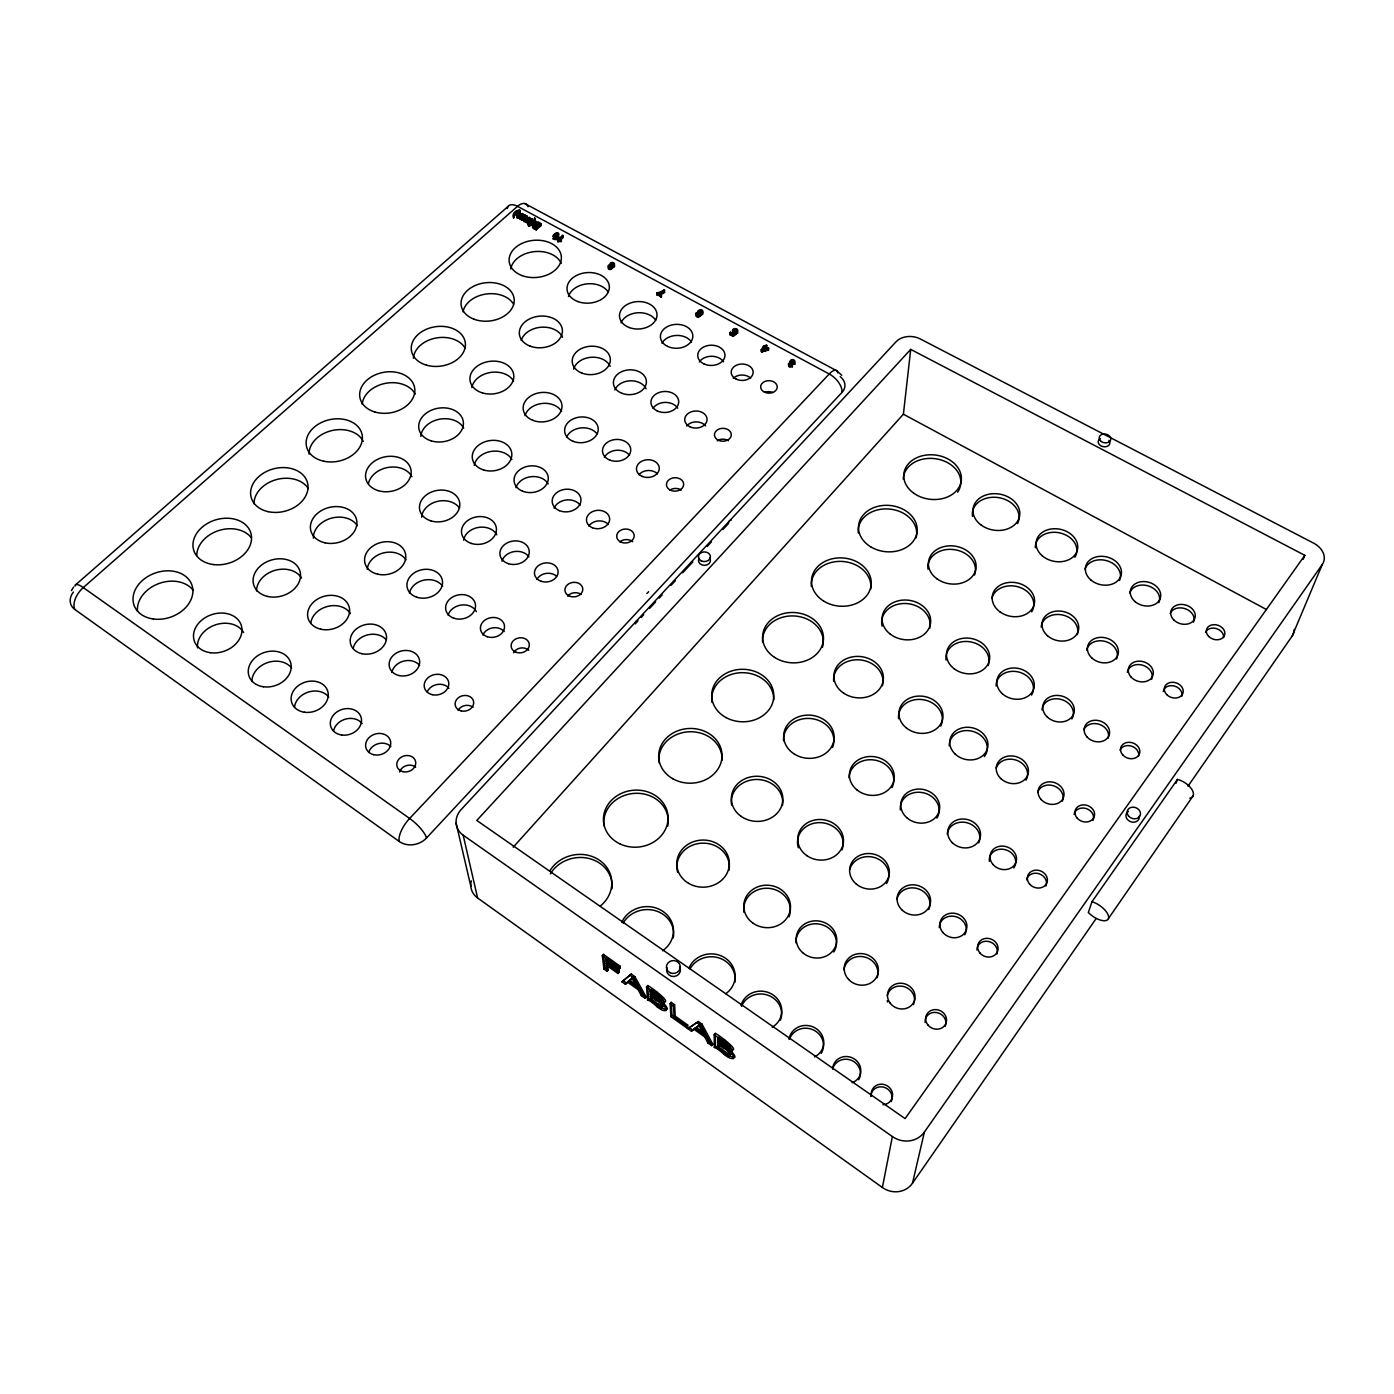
<?xml version="1.0" encoding="UTF-8"?>
<svg xmlns="http://www.w3.org/2000/svg" width="1394" height="1394" viewBox="0 0 1394 1394"><rect width="100%" height="100%" fill="white"/><g stroke="black" fill="none" stroke-linecap="round" stroke-linejoin="round"><path stroke-width="1.5" d="M729.864 334.63L730.439 332.208L733.052 333.619L733.122 336.39L729.864 334.63L730.439 332.208M733.122 336.39L736.224 334.264L735.544 331.911A1.812 1.342 -0.1 0 1 733.261 330.657A1.812 1.342 -0.1 0 1 735.405 329.298A1.812 1.342 -0.1 0 1 736.729 331.127M736.224 334.264L736.485 331.058L737.374 333.323L736.485 332.922M764.853 346.113L766.822 345.381L765.672 346.548L768.547 348.099L768.512 349.964L761.838 352.037L761.211 349.824L763.964 345.625L764.818 347.977L763.964 345.625M761.838 352.037L761.211 349.824M762.936 351.166L765.132 347.106L767.205 348.221L767.17 350.086L762.936 351.166L765.132 347.106M761.176 351.689L764.278 348.517L763.424 346.182M764.278 348.517L764.33 346.653M768.512 349.964L765.637 348.413L766.003 344.945M766.822 345.381L765.637 348.413M767.972 350.504L768.547 348.099M792.21 364.514L792.367 366.761L792.28 362.667L791.6 365.001M794.005 362.144L794.841 364.357L793.935 363.991C796.88 358.938 788.202 359.809 792.228 362.649M513.184 847.221L903.399 414.21L910.718 349.389L1304.819 555.335L1303.216 559.308M526.967 220.269L529.72 217.569L524.806 219.398M527.176 222.169L529.929 219.468L529.72 217.569M520.084 216.558L522.837 213.857L517.923 215.687M520.311 218.44L523.064 215.756L522.837 213.857M1096.154 918.541L912.495 1183.21A22.095 20.823 37.6 0 1 882.385 1187.496L892.369 1136.546L463.191 835.198A20.893 18.105 -15 0 1 461.153 809.566L896.081 341.757A17.582 12.947 4.7 0 1 920.319 338.969L1313.514 543.085A19.864 14.776 17.5 0 1 1322.279 564.465L1292.221 635.978L1187.984 786.199M912.495 1183.21L924.396 1132.033L1322.279 564.465M533.432 224.87L536.307 222.587L539.565 223.72L539.774 225.601L535.993 228.965L534.738 228.302A3.293 2.3 -5 0 1 533.292 226.821M533.641 226.752L536.498 224.469L539.774 225.601M513.515 216L513.741 217.882L513.741 215.164A8.782 6.116 -5.3 0 1 514.473 213.683A8.678 6.046 -5.3 0 1 515.571 212.48M513.741 217.882L513.968 217.063A8.765 6.116 -5.3 0 1 514.7 215.582A8.66 6.046 -5.3 0 1 515.797 214.38A9.723 6.796 -5.3 0 1 520.258 212.202M1091.99 901.709L1088.331 912.53A14.445 6.378 35.1 0 0 1104.257 920.737A14.445 6.378 35.1 0 0 1106.975 912.687A14.445 6.378 35.1 0 0 1091.99 901.709L1177.46 779.42A13.888 7.005 33.7 0 1 1191.696 789.196A13.888 7.005 33.7 0 1 1189.814 798.204M1176.013 783.271L1177.46 779.42M793.97 363.921L793.256 362.179L791.548 363.067M71.425 590.568L73.603 587.031M1108.457 918.541L1193.194 795.713M696.878 315.846A1.952 1.429 -1.1 0 1 697.139 315.149L697.07 313.267L695.989 313.336A2.039 1.499 -1.2 0 0 696.251 314.608L697.645 315.358A2.352 1.708 -1.2 0 0 698.481 315.445L702.907 312.117A2.474 1.812 -1.1 0 0 702.489 310.705M696.251 312.883L695.972 315.358A2.039 1.499 -1.2 0 0 696.286 316.473L697.68 317.222A2.335 1.708 -1.2 0 0 698.499 317.327L702.924 313.981A2.474 1.812 -1.1 0 0 702.524 312.587L702.349 312.413A3.032 2.213 -1.1 0 0 701.914 312.117A2.666 1.952 -1.1 0 0 698.272 312.674L697.749 313.336A2.405 1.76 -1.1 0 0 697.662 313.877A2.387 1.742 -1.1 0 0 697.732 314.347M1304.819 555.335L905.107 1118.598L476.783 820.439L910.718 349.389M724.741 1046.999L718.746 1042.747L717.683 1044.123L723.678 1048.358C729.55 1045.605 735.178 1060.555 725.42 1051.773M717.683 1044.123L717.718 1048.427L724.148 1052.993L725.211 1051.634L718.781 1047.068L718.746 1042.747M724.148 1054.456C726.988 1053.184 741.852 1063.988 731.136 1050.849C725.699 1049.943 735.718 1055.537 733.471 1058.621C726.518 1059.231 720.419 1049.107 714.338 1047.486L714.181 1034.836L715.244 1033.459C713.711 1031.421 743.647 1052.522 730.038 1049.856M717.718 1048.427L718.781 1047.068M723.922 1041.091L718.712 1037.415L717.631 1038.791L722.841 1042.468L723.922 1041.091A24.639 7.475 39.8 0 1 727.581 1043.81A4.827 1.481 39.7 0 1 730.351 1047.556A4.827 1.481 39.7 0 1 727.494 1047.312M714.181 1034.836L723.956 1041.754L725.037 1040.394M717.631 1038.791L717.666 1042.625L723.277 1046.598L724.357 1045.239A19.673 6.064 39.8 0 0 727.511 1047.364M694.125 1029.382L704.824 1036.979L707.891 1042.921L711.759 1045.657L712.822 1044.298L702.036 1024.12L698.342 1021.506L687.887 1028.702L691.459 1031.229L695.188 1028.04L705.904 1035.62L708.954 1041.562L712.822 1044.298M717.666 1042.625L718.712 1037.415M714.338 1047.486L715.401 1046.127L715.244 1033.459M707.891 1042.921L708.954 1041.562M703.743 1034.871L704.806 1033.512L700.502 1024.921A49.592 15.317 39.6 0 1 700.136 1024.12A41.384 12.703 40.4 0 1 698.83 1025.583L695.048 1028.702L703.743 1034.871L699.318 1026.054A49.609 15.282 39.6 0 1 699.074 1025.479M704.824 1036.979L705.904 1035.62M695.048 1028.702L700.136 1024.12M711.759 1045.657L700.955 1025.479L702.036 1024.12M700.973 1029.434L702.036 1028.075M686.684 1027.831L687.678 1024.991L675.219 1016.156L674.609 1004.726L671.246 1002.338L670.148 1003.68L670.897 1016.627L686.684 1027.831L687.678 1024.991M687.887 1028.702L698.342 1021.506M691.459 1031.229L695.188 1028.04M524.562 218.579L527.176 216.209L524.005 217.987L524.214 219.886L526.671 217.708L526.462 215.809M524.771 220.461L527.402 218.091L527.176 216.209M670.897 1016.627L671.96 1015.302L671.246 1002.338M686.615 1026.332L674.156 1017.481L675.219 1016.156M517.906 216.767L520.537 214.397L520.311 212.498L517.122 214.275A1.969 1.377 -5.4 0 0 517.087 216.175M674.156 1017.481L673.529 1006.085L674.609 1004.726M517.679 214.868L520.311 212.498M657.306 999.202L651.503 995.089L650.423 996.414L656.226 1000.526C662.011 997.877 667.552 1012.445 658.247 1004.116M650.423 996.414L650.754 1000.875L656.992 1005.301L658.055 1003.976L651.834 999.55L651.503 995.089M657.097 1006.816C660.198 1005.823 673.703 1015.546 663.701 1003.122C658.003 1001.484 667.482 1007.409 666.053 1010.563C659.536 1011.939 653.281 1001.084 647.583 1000.056L646.537 986.969L647.618 985.645C646.363 983.816 675.149 1004.168 662.359 1001.92M647.583 1000.056L648.663 998.749L647.618 985.645M656.121 993.138L651.085 989.566L649.987 990.89L655.041 994.462L656.121 993.138A24.116 7.284 40.5 0 1 659.676 995.752A4.722 1.446 40.5 0 1 662.481 999.515A4.722 1.446 40.5 0 1 659.85 999.393M646.537 986.969L656.016 993.678L657.097 992.354M650.754 1000.875L651.834 999.55M649.987 990.89L650.301 994.863L655.738 998.714L656.818 997.39A19.237 5.907 40.5 0 0 659.867 999.446M627.736 982.265L638.103 989.618L641.345 995.63L645.091 998.278L646.154 996.971L634.81 976.584L631.255 974.075L621.951 981.846L625.418 984.303L628.816 980.958L639.184 988.311L642.425 994.305L646.154 996.971M650.301 994.863L651.381 993.539L651.085 989.566M638.103 989.618L639.184 988.311M641.345 995.63L642.425 994.305M636.953 987.492L638.034 986.185L633.364 977.264A48.511 14.916 40.4 0 1 633.085 976.671L632.005 977.996A40.583 12.319 41.1 0 1 630.89 979.581L628.537 981.515L636.953 987.492L632.284 978.588A48.529 14.881 40.4 0 1 632.005 977.996M625.418 984.303L628.816 980.958M628.537 981.515L631.97 978.257A40.565 12.354 41.1 0 0 633.085 976.671M630.89 979.581L631.97 978.257M645.091 998.278L633.73 977.908L634.81 976.584M634.026 982.003L635.106 980.679M621.951 981.846L631.255 974.075M620.295 967.784L606.86 958.288L605.763 959.577L619.197 969.091L620.295 967.784L620.121 966.199L603.41 954.385L602.313 955.674L603.933 969.039L607.157 971.322L608.237 970.032L607.523 964.021L619.075 972.21L617.995 973.5L606.442 965.31L607.523 964.021M617.995 973.5L618.919 970.642L607.348 962.435L606.86 958.288M619.197 969.091L620.121 966.199M617.821 971.932L606.251 963.742L607.348 962.435M603.933 969.039L605.013 967.75L603.41 954.385M637.633 621.271L635.228 623.867A12.581 5.384 42.7 0 1 637.79 620.626M641.24 617.385L643.645 614.806M649.639 608.359L655.598 601.947M659.17 598.113L662.115 594.924M670.967 585.393L675.376 580.671M682.677 572.812L692.818 561.887M707.194 546.431L711.463 541.813M722.806 529.615L728.435 523.552A12.145 5.959 42.7 0 1 731.31 519.997M73.359 592.084A18.331 13.748 -20.7 0 0 74.823 609.457L399.276 841.488A19.481 16.711 -18.3 0 0 426.529 837.968L842.063 392.306A16.449 12.337 2.7 0 0 840.129 376.554M764.818 347.977L765.951 346.81M661.47 296.765L658.386 295.092L658.299 293.21L661.401 294.901L661.47 296.765L657.271 294.657A12.25 8.852 -2.3 0 0 662.342 292.879A10.716 7.737 -2.3 0 0 664.014 291.799L663.945 289.935L664.816 292.235A11.187 8.085 -2.3 0 1 658.369 295.023M660.895 297.323L661.401 294.901M656.818 295.11L657.201 292.792A12.267 8.852 -2.3 0 0 662.272 291.015A10.716 7.737 -2.3 0 0 663.945 289.935M697.105 313.284A1.969 1.429 -1.1 0 0 696.843 313.981L698.516 314.783L700.746 313.563L699.84 316.194L696.93 315.898M561.416 239.176L561.015 241.58A4.827 3.415 -4.6 0 0 558.018 241.737L557.373 239.629L563.071 235.551L563.246 237.433L559.395 240.918L559.203 239.036L563.071 235.551M557.565 241.51L562.496 237.032L562.322 235.15M532.525 225.48A4.147 2.91 -5 0 1 534.372 222.448A4.147 2.91 -5 0 1 538.938 222.308L540.942 223.615L541.133 225.514L536.202 229.923L535.784 227.083L539.565 223.72M540.942 223.615L535.993 228.024L533.937 226.926L534.146 228.808L536.202 229.923M528.901 224.016L528.03 221.768L528.901 224.016L532.473 220.844L532.281 218.945L526.984 220.444M525.015 221.28L529.215 219.067L528.988 217.185M532.281 218.945L528.03 221.768M527.211 222.326L529.842 222.151L531.759 220.444L531.55 218.562M518.15 217.569L522.332 215.373L522.123 213.474M524.667 214.85L524.876 216.732C522.28 221.263 521.757 214.99 524.667 214.85L525.608 217.133L522.018 220.304L521.652 217.603A1.847 1.289 -5.3 0 1 519.091 216.209M525.381 215.234L521.147 218.056M517.017 210.773A9.741 6.796 -5.3 0 1 519.492 209.989L519.805 214.014L517.348 216.175A1.969 1.377 -5.4 0 0 517.313 218.074M508.357 206.19L75.311 585.097M529.633 220.252L529.894 222.099M526.845 219.085L527.124 220.914M522.68 216.593L520.119 216.75M522.889 218.475L520.38 218.701M791.67 366.186L789.091 365.35L792.541 364.845M733.052 333.619L734.69 332.521L734.69 334.368L733.035 335.484L730.439 334.072M792.367 366.761C786.564 368.608 788.655 363.921 790.293 362.161A2.474 1.847 1.5 0 1 792.35 359.6A2.474 1.847 1.5 0 1 794.528 362.353M535.592 220.287A8.521 5.959 -5.2 0 1 528.866 226.159L528.082 223.876L529.197 223.528A8.643 6.029 -5.2 0 0 532.543 221.646A9.741 6.796 -5.3 0 0 534.529 218.109L535.296 220.287L534.564 218.109M528.291 225.758L529.406 225.41A8.625 6.029 -5.2 0 0 532.752 223.545A9.741 6.796 -5.3 0 0 534.721 220.008M762.971 349.302L767.205 348.221M761.891 350.19L768.007 348.657M610.171 267.178C606.965 270.541 613.883 269.373 609.405 265.4C615.904 263.78 613.203 268.345 609.962 267.125M790.154 362.161L788.307 364.095L791.356 364.566L790.938 362.841L789.161 363.886L791.478 364.914M661.279 1003.244C669.416 1005.562 658.892 994.41 656.016 993.678M728.957 1051.233C737.565 1054.073 727.041 1042.468 723.956 1041.754M524.858 203.541L836.958 370.909L841.732 375.282M903.399 414.21L1266.536 609.579M519.492 210.006L519.718 211.888A9.723 6.796 -5.3 0 0 517.226 212.655M541.133 225.514L538.99 224.347L538.798 222.465M533.083 224.922A3.293 2.3 -5 0 0 534.547 226.403L535.784 227.083M656.731 293.228L660.826 295.441M729.881 332.783L733.122 334.543L735.544 331.911M528.082 223.876L528.814 226.037M557.373 239.629L557.844 239.873A4.827 3.415 -4.6 0 1 560.806 239.768M659.24 1006.834C666.349 1011.016 659.554 1001.014 656.226 1000.526M602.313 955.674L619.023 967.506M630.158 975.382L633.73 977.908M670.148 1003.68L673.529 1006.085M697.261 1022.865L700.955 1025.479M651.381 993.539L656.818 997.39M718.746 1041.266L724.357 1045.239M629.618 980.209L638.034 986.185M696.129 1027.343L704.806 1033.512M656.992 1005.301L657.724 1005.823A15.212 4.618 40.5 0 0 659.24 1006.851M724.148 1052.993L724.915 1053.533A15.543 4.74 39.8 0 0 726.483 1054.596C733.836 1059.022 727.285 1048.863 723.678 1048.358M605.013 967.75L608.237 970.032M623.031 980.54L626.498 982.997M648.663 998.749L658.16 1005.492M671.96 1015.302L687.747 1026.489M688.95 1027.361L692.522 1029.887M715.401 1046.127L725.211 1053.097M471.311 880.869A19.76 17.477 -16.5 0 0 477.584 897.963L882.385 1187.496M658.229 996.832L658.595 997.111A4.722 1.429 40.5 0 1 661.401 1000.805A4.722 1.429 40.5 0 1 658.892 1000.787A18.296 5.593 40.5 0 1 655.738 998.696M726.501 1045.204L726.135 1044.908A27.462 8.294 39.8 0 0 722.841 1042.485M702.489 310.705L702.315 310.531A3.032 2.213 -1.1 0 0 701.879 310.252M456.099 823.105L470.823 886.288M463.191 835.198L477.584 897.963M518.045 214.484L518.272 216.384M605.763 959.577L606.251 963.742M606.442 965.31L607.157 971.322M517.122 214.275L517.348 216.175A2.126 1.481 -5.4 0 0 519.195 216.209L519.404 218.109A2.126 1.481 -5.4 0 1 517.435 217.987M521.652 217.603L522.018 220.304M520.52 215.913L520.729 217.812M520.032 215.303L520.258 217.203M524.928 218.196L525.137 220.095M527.402 219.642L527.612 221.524M524.092 219.799A2.126 1.481 -5.3 0 0 526.061 219.921L526.287 221.82A1.847 1.289 -5.2 0 0 528.692 223.11M534.547 226.403L534.738 228.302M618.919 970.642L619.075 972.21M538.293 223.023L538.502 224.922M557.844 239.873L558.036 241.772M560.841 239.698L561.015 241.58M611.844 265.731L611.966 267.613A2.004 1.429 -3.4 0 1 610.502 269.443A2.004 1.429 -3.4 0 1 608.167 268.206A2.004 1.429 -3.4 0 1 610.241 266.62L610.102 264.808A2.335 1.673 -3.3 0 1 611.722 262.542A2.335 1.673 -3.3 0 1 614.51 264.076A2.335 1.673 -3.3 0 1 611.809 265.836M657.201 292.792L657.271 294.657M790.084 364.148A2.474 1.847 1.6 0 1 792.28 361.464A2.474 1.847 1.6 0 1 794.458 364.2M559.203 239.036A5.959 4.217 -4.6 0 1 561.416 239.193M559.395 240.918A5.942 4.217 -4.6 0 1 561.59 241.075M611.949 265.714A2.004 1.429 -3.4 0 1 610.363 267.561A2.004 1.429 -3.4 0 1 608.028 266.324A2.004 1.429 -3.4 0 1 610.102 264.738M610.119 266.724A2.335 1.673 -3.3 0 1 611.844 264.424A2.335 1.673 -3.3 0 1 614.632 265.958A2.335 1.673 -3.3 0 1 611.931 267.718M664.711 290.335A11.204 8.085 -2.3 0 1 658.282 293.141M700.746 313.563A2.318 1.69 -1.1 0 1 699.561 313.667A2.387 1.742 -1.1 0 1 698.202 313.11A2.178 1.586 -1.1 0 1 697.749 312.535A2.387 1.742 -1.1 0 1 697.697 311.454L698.22 310.792A2.666 1.952 -1.1 0 1 701.949 310.165M700.781 315.427A2.318 1.69 -1.1 0 1 699.596 315.532A2.387 1.742 -1.1 0 1 698.22 314.974A2.178 1.586 -1.1 0 1 697.767 314.399M734.969 332.521A2.649 1.952 -0.1 0 1 732.512 330.186A2.649 1.952 -0.1 0 1 735.997 328.723A2.649 1.952 -0.1 0 1 737.461 331.493M735.527 333.758A1.812 1.342 -0.1 0 1 733.261 332.521A1.812 1.342 -0.1 0 1 735.405 331.145A1.812 1.342 -0.1 0 1 736.729 332.992M734.969 334.386A2.649 1.952 -0.1 0 1 732.495 332.051A2.649 1.952 -0.1 0 1 735.997 330.587A2.649 1.952 -0.1 0 1 737.443 333.34M533.989 226.873A4.862 3.398 -5 0 1 532.247 225.567M532.735 227.379A4.13 2.893 -5 0 1 534.582 224.347A4.13 2.893 -5 0 1 539.147 224.19M534.181 228.773A4.862 3.398 -5 0 1 532.456 227.466M515.519 212.463A9.741 6.796 -5.3 0 1 520.032 210.302M513.079 215.704A8.172 5.698 -5.3 0 1 516.86 210.599M513.306 217.603A8.155 5.698 -5.3 0 1 517.087 212.498M521.809 219.398A1.847 1.289 -5.3 0 1 519.3 218.109M528.483 221.228A1.847 1.289 -5.2 0 1 525.974 219.921M526.287 221.82A2.126 1.481 -5.3 0 1 524.074 219.468M523.952 219.904A1.969 1.377 -5.3 0 1 523.917 217.934M535.383 218.388A8.538 5.959 -5.2 0 1 528.64 224.277M842.063 392.306A16.397 9.305 43.4 0 0 829.221 373.993L517.523 206.329A15.526 7.894 49.5 0 0 507.277 208.473M837.759 372.878A16.536 5.768 -61.5 0 0 829.221 373.993L409.627 818.452A19.533 7.841 -54.2 0 0 399.276 841.488M426.529 837.968A19.202 5.559 43.1 0 0 409.627 818.452L83.274 587.588A17.983 4.6 45.9 0 0 75.067 586.142M74.823 609.457A17.948 10.472 -50.9 0 1 83.274 587.588L517.523 206.329A15.369 7.894 -63.2 0 1 528.082 206.713M399.642 771.962A9.549 8.068 -16.6 0 1 406.456 765.585A9.549 8.068 -16.6 0 1 415.656 767.188M333.584 730.787A15.735 12.982 -17.6 0 1 345.991 718.973A15.735 12.982 -17.6 0 1 362.109 723.538M368.835 752.15A12.668 10.577 -17.1 0 1 378.506 743.594A12.668 10.577 -17.1 0 1 390.825 746.557M294.5 707.228A18.749 15.247 -18.1 0 1 308.754 691.947A18.749 15.247 -18.1 0 1 328.74 697.07M251.878 681.544A21.712 17.373 -18.5 0 1 267.596 662.586A21.712 17.373 -18.5 0 1 291.642 668.092M197.565 647.914A24.587 19.237 -18.9 0 1 215.512 624.826A24.587 19.237 -18.9 0 1 243.602 632.493M137.501 611.13A30.407 23.262 -19.3 0 1 158.742 583.581A30.407 23.262 -19.3 0 1 193.261 590.446M458.051 710.382A9.305 7.789 -12.6 0 1 473.054 707.298M391.853 672.431A15.334 12.546 -14 0 1 403.772 661.07A15.334 12.546 -14 0 1 419.664 665.443M427.191 691.877A12.337 10.211 -13.3 0 1 437.333 684.454A12.337 10.211 -13.3 0 1 448.973 688.27M353.24 648.28A18.261 14.742 -14.7 0 1 367.598 634.897A18.261 14.742 -14.7 0 1 386.417 640.055M310.74 623.414A21.154 16.815 -15.4 0 1 327.764 606.373A21.154 16.815 -15.4 0 1 350.399 613.604M256.548 590.969A23.942 18.645 -16.1 0 1 275.001 570.338A23.942 18.645 -16.1 0 1 301.54 578.057M196.815 555.213A29.605 22.565 -16.7 0 1 218.666 530.574A29.605 22.565 -16.7 0 1 251.251 537.648M513.515 652.758A9.078 7.51 -9.2 0 1 528.727 650.266M448.119 615.102A14.968 12.11 -10.9 0 1 461.519 605.013A14.968 12.11 -10.9 0 1 476.347 611.652M482.899 635.002A12.041 9.863 -10 0 1 492.692 627.858A12.041 9.863 -10 0 1 504.192 631.517M409.47 593.164A17.826 14.254 -11.8 0 1 424.142 580.096A17.826 14.254 -11.8 0 1 442.717 586.386M367.267 569.292A20.631 16.258 -12.6 0 1 383.629 552.878A20.631 16.258 -12.6 0 1 405.985 559.83M313.389 538.119A23.349 18.052 -13.5 0 1 331.075 518.254A23.349 18.052 -13.5 0 1 357.3 525.677M253.987 503.757A28.891 21.868 -14.3 0 1 276.291 479.623A28.891 21.868 -14.3 0 1 308.37 488.614M567.637 596.127A8.887 7.231 -6.3 0 1 581.159 594.489M501.927 561.207A14.637 11.692 -8.1 0 1 514.159 551.588A14.637 11.692 -8.1 0 1 528.953 556.851M536.864 579.416A11.779 9.514 -7.2 0 1 556.589 576.262M463.575 540.123A17.425 13.766 -9.1 0 1 478.578 527.402A17.425 13.766 -9.1 0 1 496.804 534.791M421.65 517.191A20.178 15.717 -10.1 0 1 437.385 501.404A20.178 15.717 -10.1 0 1 459.497 508.061M368.417 483.596A22.809 17.46 -11.2 0 1 388.508 467.356A22.809 17.46 -11.2 0 1 411.91 476.765M309.067 454.183A28.211 21.171 -12.1 0 1 331.842 430.589A28.211 21.171 -12.1 0 1 363.276 441.428M619.842 541.883A8.713 6.97 -3.9 0 1 632.684 541.743M554.098 508.218A14.323 11.274 -5.8 0 1 566.26 499.976A14.323 11.274 -5.8 0 1 580.165 505.133M588.843 526.026A11.535 9.166 -4.8 0 1 608.359 524.44M515.954 487.726A17.059 13.278 -6.8 0 1 531.009 476.696A17.059 13.278 -6.8 0 1 548.191 483.927M474.204 465.457A19.743 15.195 -7.9 0 1 491.158 451.412A19.743 15.195 -7.9 0 1 511.877 459.532M420.849 436.444A22.321 16.885 -9 0 1 439.371 419.245A22.321 16.885 -9 0 1 463.679 428.08M362.213 404.26A27.601 20.492 -10.1 0 1 385.476 383.333A27.601 20.492 -10.1 0 1 415.185 394.066M669.712 490.218A8.538 6.709 -2 0 1 681.196 490.078M604.421 457.284A14.045 10.873 -3.8 0 1 616.444 450.279A14.045 10.873 -3.8 0 1 629.513 455.298M638.94 474.709A11.326 8.834 -2.9 0 1 657.55 473.89M566.522 437.315A16.728 12.825 -4.9 0 1 580.688 427.941A16.728 12.825 -4.9 0 1 596.946 433.778M524.998 415.656A19.342 14.672 -5.9 0 1 542.022 403.476A19.342 14.672 -5.9 0 1 561.555 411.439M471.852 387.532A21.868 16.327 -7.2 0 1 490.636 372.442A21.868 16.327 -7.2 0 1 513.602 381.137M413.391 358.241A27.044 19.847 -8.3 0 1 435.852 338.045A27.044 19.847 -8.3 0 1 465.265 348.378M717.196 440.887A8.381 6.465 -0.3 0 1 728.47 440.748M653.002 408.285A13.783 10.49 -2.2 0 1 665.478 402.396A13.783 10.49 -2.2 0 1 677.711 408.181M686.684 425.972A11.117 8.521 -1.2 0 1 705.573 425.85M614.841 389.989A16.414 12.372 -3.2 0 1 630.245 380.806A16.414 12.372 -3.2 0 1 646.067 388.787M573.631 369.131A18.976 14.167 -4.2 0 1 591.091 357.282A18.976 14.167 -4.2 0 1 610.189 366.343M521.217 340.432A21.45 15.787 -5.5 0 1 541.203 327.224A21.45 15.787 -5.5 0 1 562.531 337.313M463.035 311.82A26.503 19.202 -6.7 0 1 485.826 294.064A26.503 19.202 -6.7 0 1 513.619 304.258M764.94 392.289A8.242 6.221 1 0 1 772.834 392.533M699.3 361.935A13.539 10.124 -0.8 0 1 711.463 356.254A13.539 10.124 -0.8 0 1 723.591 361.83M733.261 378.349A10.925 8.207 0.1 0 1 750.669 378.175M661.976 343.203A16.118 11.954 -1.8 0 1 676.404 335.449A16.118 11.954 -1.8 0 1 691.494 342.018M621.01 322.885A18.645 13.679 -2.8 0 1 637.494 312.779A18.645 13.679 -2.8 0 1 655.738 320.237M568.491 296.556A21.067 15.264 -4 0 1 586.822 283.888A21.067 15.264 -4 0 1 608.289 292.113M510.727 268.972A26.016 18.575 -5.2 0 1 534.111 251.652A26.016 18.575 -5.2 0 1 561.259 263.361M648.611 591.648A5.646 4.583 -3.4 0 1 646.851 593.426M655.041 994.48A26.887 8.085 40.5 0 1 658.229 996.815M699.074 1025.479A41.402 12.668 40.4 0 1 697.749 1026.942M723.294 1046.58A18.697 5.733 39.8 0 0 726.57 1048.828A4.827 1.481 39.8 0 0 729.271 1048.898A4.827 1.481 39.8 0 0 726.535 1045.169M1294.224 629.461A18.854 14.41 18.6 0 1 1292.221 635.978M870.814 1096.381A10.786 10.106 27.4 0 1 883.674 1087.146A10.786 10.106 27.4 0 1 891.254 1101.591M871.442 1095.876A10.821 10.141 27.1 0 1 880.241 1084.218A10.821 10.141 27.1 0 1 892.526 1093.698A10.821 10.141 27.1 0 1 882.907 1104.71M789.666 1038.774A17.477 16.467 14.9 0 1 813.329 1029.905A17.477 16.467 14.9 0 1 821.223 1053.341M789.021 1039.192A17.53 16.501 14.7 0 1 816.379 1028.755A17.53 16.501 14.7 0 1 814.444 1056.896M858.669 1079.705A14.184 13.348 21.9 0 0 851.403 1060.329A14.184 13.348 21.9 0 0 832.654 1069.093A14.219 13.382 21.6 0 1 845.112 1056.547A14.219 13.382 21.6 0 1 860.377 1067.177A14.219 13.382 21.6 0 1 852.117 1082.685M741.573 1006.398A20.683 19.411 7.3 0 1 767.989 995.229A20.683 19.411 7.3 0 1 780.431 1020.199M741.016 1005.405A20.736 19.446 7.2 0 1 773.234 995.037A20.736 19.446 7.2 0 1 772.259 1027.169M690.013 968.987A23.82 22.165 0.3 0 1 718.572 957.817A23.82 22.165 0.3 0 1 734.83 982.404M688.984 968.063A23.89 22.217 0.3 0 1 725.56 958.288A23.89 22.217 0.3 0 1 725.821 993.695M623.135 923.142A26.817 24.569 -6.3 0 1 655.511 910.752A26.817 24.569 -6.3 0 1 673.232 937.988M621.759 922.34A26.887 24.604 -6.3 0 1 663.126 911.519A26.887 24.604 -6.3 0 1 662.586 950.76M550.369 873.864A33.055 29.657 -10.8 0 1 588.878 858.46A33.055 29.657 -10.8 0 1 611.983 888.78M549.881 870.832A33.142 29.71 -10.7 0 1 599.594 860.325A33.142 29.71 -10.7 0 1 600.396 905.978M925.128 1022.534A10.577 9.636 23.8 0 1 936.96 1012.602A10.577 9.636 23.8 0 1 945.149 1026.489M843.98 969.597A17.146 15.682 15.4 0 1 864.594 956.998A17.146 15.682 15.4 0 1 877.122 977.786M887.595 1002.025A13.905 12.72 20 0 1 887.246 1000.718M887.281 995.508A13.905 12.72 20 0 1 904.88 986.9A13.905 12.72 20 0 1 913.453 1004.569M796.026 942.989A20.283 18.523 10.2 0 1 820.7 924.379A20.283 18.523 10.2 0 1 833.821 951.997M743.978 912.338A23.332 21.189 5 0 1 769.157 888.361A23.332 21.189 5 0 1 789.004 916.816M677.623 872.278A26.225 23.524 -0.8 0 1 702.071 843.161A26.225 23.524 -0.8 0 1 729.01 870.309M603.951 825.666A32.289 28.472 -5.5 0 1 637.041 793.291A32.289 28.472 -5.5 0 1 667.743 826.137M976.915 949.994A10.368 9.183 21.7 0 1 988.451 941.455A10.368 9.183 21.7 0 1 996.954 953.897M896.987 898.938A16.815 14.968 15.5 0 1 918.263 888.814A16.815 14.968 15.5 0 1 928.735 909.55M939.26 927.602A13.644 12.128 18.9 0 1 955.901 916.694A13.644 12.128 18.9 0 1 964.753 934.816M849.748 869.647A19.899 17.669 11.6 0 1 876.059 858.059A19.899 17.669 11.6 0 1 886.479 883.587M798.361 847.779A22.879 20.248 7.5 0 1 820.909 822.652A22.879 20.248 7.5 0 1 841.993 849.957M731.623 805.105A25.702 22.531 2.7 0 1 756.907 779.473A25.702 22.531 2.7 0 1 782.452 805.471M659.118 762.797A31.592 27.322 -1.6 0 1 689.35 731.763A31.592 27.322 -1.6 0 1 721.987 760.444M1026.646 879.788A10.159 8.765 20.4 0 1 1039.122 873.777A10.159 8.765 20.4 0 1 1045.883 886.079M947.206 834.17A16.519 14.288 15.4 0 1 967.314 822.826A16.519 14.288 15.4 0 1 978.71 842.9M989.391 861.387A13.382 11.57 18.1 0 1 1005.318 849.695A13.382 11.57 18.1 0 1 1013.786 867.939M900.367 809.897A19.533 16.885 12.4 0 1 923.42 792.785A19.533 16.885 12.4 0 1 936.907 818.086M849.068 777.869A22.461 19.359 9 0 1 876.164 760.375A22.461 19.359 9 0 1 892.021 787.61M783.567 740.772A25.214 21.572 5 0 1 812.005 718.677A25.214 21.572 5 0 1 832.549 747.48M712.055 702.489A30.964 26.207 1.1 0 1 741.138 672.692A30.964 26.207 1.1 0 1 773.653 700.171M1074.112 814.34A9.985 8.381 19.4 0 1 1086.24 808.572A9.985 8.381 19.4 0 1 1093.035 820.352M996.135 768.077A16.223 13.661 15.3 0 1 1017.341 760.566A16.223 13.661 15.3 0 1 1025.984 780.187M1037.659 792.297A13.138 11.065 17.5 0 1 1054.125 785.972A13.138 11.065 17.5 0 1 1062.35 801.236M949.192 745.79A19.185 16.153 12.8 0 1 973.413 731.536A19.185 16.153 12.8 0 1 984.373 756.524M898.59 718.712A22.06 18.523 10 0 1 923.647 699.788A22.06 18.523 10 0 1 940.758 726.117M833.664 681.283A24.743 20.666 6.5 0 1 859.959 659.902A24.743 20.666 6.5 0 1 882.437 685.709M762.553 641.972A30.389 25.144 3.1 0 1 795.521 616.061A30.389 25.144 3.1 0 1 822.443 647.339M1120.044 750.129A9.793 8.015 18.7 0 1 1131.388 746.086A9.793 8.015 18.7 0 1 1138.671 755.879M1041.963 709.842A15.926 13.069 15.2 0 1 1061.653 699.579A15.926 13.069 15.2 0 1 1071.916 718.903M1083.905 729.567A12.912 10.577 17.1 0 1 1099.587 724.427A12.912 10.577 17.1 0 1 1108.23 738.106M996.1 685.97A18.854 15.456 13 0 1 1018.805 672.047A18.854 15.456 13 0 1 1031.577 695.066M946.073 660.024A21.677 17.739 10.7 0 1 969.3 641.676A21.677 17.739 10.7 0 1 988.207 665.53M882.141 626.185A24.308 19.812 7.7 0 1 905.961 603.515A24.308 19.812 7.7 0 1 929.676 628.363M811.343 586.438A29.849 24.134 4.6 0 1 841.749 561.416A29.849 24.134 4.6 0 1 870.692 589.174M1163.241 691.459A9.619 7.667 18 0 1 1174.253 686.005A9.619 7.667 18 0 1 1181.833 696.251M1086.658 650.179A15.665 12.511 15 0 1 1105.686 641.571A15.665 12.511 15 0 1 1116.542 659.048M1127.363 672.187A12.685 10.124 16.6 0 1 1142.627 665.199A12.685 10.124 16.6 0 1 1151.566 679.418M1041.179 627.021A18.523 14.811 13.2 0 1 1062.42 614.963A18.523 14.811 13.2 0 1 1077.266 634.688M991.866 598.479A21.293 17.007 11.1 0 1 1019.275 587.188A21.293 17.007 11.1 0 1 1031.665 611.827M928.021 569.205A23.907 19.011 8.5 0 1 953.81 549.567A23.907 19.011 8.5 0 1 974.545 575.042M858.286 533.013A29.326 23.175 5.8 0 1 889.163 509.019A29.326 23.175 5.8 0 1 916.119 537.892M1205.514 632.318A9.462 7.336 17.5 0 1 1216.3 628.555A9.462 7.336 17.5 0 1 1223.566 637.563M1129.698 592.955A15.386 11.988 14.8 0 1 1148.673 586.038A15.386 11.988 14.8 0 1 1158.867 602.609M1170.193 613.412A12.476 9.706 16.3 0 1 1185.667 608.864A12.476 9.706 16.3 0 1 1193.508 622.125M1085.002 569.118A18.227 14.201 13.2 0 1 1107.69 560.963A18.227 14.201 13.2 0 1 1119.487 580.496M1035.341 547.755A20.945 16.31 11.4 0 1 1060.329 533.031A20.945 16.31 11.4 0 1 1074.896 557.286M972.507 516.372A23.506 18.244 9.1 0 1 998.609 497.623A23.506 18.244 9.1 0 1 1017.55 523.569M903.312 479.292A28.838 22.269 6.6 0 1 938.929 459.375A28.838 22.269 6.6 0 1 957.626 492.187M924.396 1132.033A23.419 21.886 31.3 0 1 892.369 1136.546M709.685 558.053A6.012 4.844 -0.9 0 1 704.632 565.337A6.012 4.844 -0.9 0 1 699.126 558.332M1108.962 440.417A5.89 4.374 10.9 0 1 1107.324 446.289A5.89 4.374 10.9 0 1 1099.326 444.581A5.89 4.374 10.9 0 1 1100.424 438.587M1139.229 816.1A6.831 5.681 20.9 0 1 1134.855 822.077A6.831 5.681 20.9 0 1 1126.77 818.539A6.831 5.681 20.9 0 1 1128.46 811.395M679.54 966.861A6.918 6.43 -4.1 0 1 673.982 976.497A6.918 6.43 -4.1 0 1 667.081 967.784M610.607 264.111C615.12 267.753 613.36 259.65 610.607 264.111M610.746 265.993L610.746 265.888M553.575 236.335L556.119 236.788A9.253 6.517 -4.7 0 0 558.297 234.75L557.861 233.356L555.823 233.843A9.793 6.918 -4.5 0 0 553.766 235.778L553.575 236.335M553.749 238.217L556.311 238.67A9.253 6.517 -4.7 0 0 558.489 236.649C543.155 238.897 564.692 242.678 557.269 234.558C554.777 236.422 550.247 238.078 554.725 233.687C559.099 230.376 560.876 236.806 556.119 235.638A9.793 6.918 -4.5 0 0 553.958 237.66L553.749 238.217M699.422 312.953A1.777 1.307 -1.1 0 0 702.088 311.82A1.777 1.307 -1.1 0 0 699.439 310.705A1.777 1.307 -1.1 0 0 699.422 312.953M699.439 314.817A1.777 1.307 -1.1 0 0 702.123 313.685A1.777 1.307 -1.1 0 0 699.474 312.57A1.777 1.307 -1.1 0 0 699.439 314.817M402.866 771.649A9.619 8.103 -16.4 0 0 415.639 761.664A9.619 8.103 -16.4 0 0 400.252 757.848A9.619 8.103 -16.4 0 0 402.866 771.649M341.617 735.004A15.857 13.034 -17.4 0 0 361.063 717.213A15.857 13.034 -17.4 0 0 335.048 713.414A15.857 13.034 -17.4 0 0 341.617 735.004M373.592 754.677A12.755 10.629 -16.9 0 0 390.616 741.538A12.755 10.629 -16.9 0 0 370.299 736.537A12.755 10.629 -16.9 0 0 373.592 754.677M304.415 712.229A18.906 15.317 -17.9 0 0 327.764 691.25A18.906 15.317 -17.9 0 0 296.887 686.806A18.906 15.317 -17.9 0 0 304.415 712.229M263.396 686.754A21.886 17.442 -18.3 0 0 290.684 662.742A21.886 17.442 -18.3 0 0 255.119 657.689A21.886 17.442 -18.3 0 0 263.396 686.754M210.25 652.688A24.761 19.324 -18.8 0 0 241.458 625.941A24.761 19.324 -18.8 0 0 201.485 620.365A24.761 19.324 -18.8 0 0 210.25 652.688M153.305 618.988A30.633 23.349 -19.1 0 0 192.337 586.438A30.633 23.349 -19.1 0 0 143.251 579.747A30.633 23.349 -19.1 0 0 153.305 618.988M461.222 710.923A9.375 7.806 -12.5 0 0 473.559 701.339A9.375 7.806 -12.5 0 0 458.399 697.697A9.375 7.806 -12.5 0 0 461.222 710.923M398.963 675.532A15.439 12.598 -13.9 0 0 419.489 659.989A15.439 12.598 -13.9 0 0 394.729 654.134A15.439 12.598 -13.9 0 0 398.963 675.532M432.192 694.665A12.424 10.263 -13.2 0 0 448.624 682.049A12.424 10.263 -13.2 0 0 428.603 677.275A12.424 10.263 -13.2 0 0 432.192 694.665M361.726 653.664A18.401 14.811 -14.6 0 0 386.347 635.316A18.401 14.811 -14.6 0 0 357.003 628.433A18.401 14.811 -14.6 0 0 361.726 653.664M320.707 629.182A21.311 16.885 -15.3 0 0 349.424 608.167A21.311 16.885 -15.3 0 0 315.654 600.344A21.311 16.885 -15.3 0 0 320.707 629.182M267.596 596.458A24.116 18.714 -16 0 0 300.372 573.039A24.116 18.714 -16 0 0 262.473 564.361A24.116 18.714 -16 0 0 267.596 596.458M213.282 564.535A29.832 22.635 -16.6 0 0 250.903 533.222A29.832 22.635 -16.6 0 0 202.566 526.827A29.832 22.635 -16.6 0 0 213.282 564.535M516.372 652.375A9.148 7.528 -9.1 0 0 529.284 644.185A9.148 7.528 -9.1 0 0 514.961 639.41A9.148 7.528 -9.1 0 0 516.372 652.375M454.061 618.291A15.073 12.163 -10.8 0 0 475.511 604.996A15.073 12.163 -10.8 0 0 452.144 597.294A15.073 12.163 -10.8 0 0 454.061 618.291M487.308 636.727A12.128 9.897 -9.9 0 0 504.506 625.923A12.128 9.897 -9.9 0 0 485.6 619.65A12.128 9.897 -9.9 0 0 487.308 636.727M416.823 597.242A17.965 14.306 -11.6 0 0 442.525 581.525A17.965 14.306 -11.6 0 0 414.854 572.481A17.965 14.306 -11.6 0 0 416.823 597.242M377.774 574.223A20.788 16.31 -12.5 0 0 405.532 553.993A20.788 16.31 -12.5 0 0 372.233 546.5A20.788 16.31 -12.5 0 0 377.774 574.223M324.976 542.806A23.524 18.105 -13.4 0 0 356.672 520.258A23.524 18.105 -13.4 0 0 319.296 511.947A23.524 18.105 -13.4 0 0 324.976 542.806M268.223 511.668A29.082 21.921 -14.2 0 0 307.795 484.188A29.082 21.921 -14.2 0 0 261.933 474.152A29.082 21.921 -14.2 0 0 268.223 511.668M569.397 596.074A8.956 7.249 -6.2 0 0 582.797 589.244A8.956 7.249 -6.2 0 0 569.362 583.476A8.956 7.249 -6.2 0 0 569.397 596.074M508.427 563.681A14.742 11.727 -8.1 0 0 529.215 550.874A14.742 11.727 -8.1 0 0 506.144 543.486A14.742 11.727 -8.1 0 0 508.427 563.681M541.412 581.35A11.866 9.531 -7.1 0 0 558.07 570.965A11.866 9.531 -7.1 0 0 539.391 564.953A11.866 9.531 -7.1 0 0 541.412 581.35M471.468 543.468A17.547 13.801 -9 0 0 496.386 528.343A17.547 13.801 -9 0 0 469.046 519.648A17.547 13.801 -9 0 0 471.468 543.468M430.763 520.833A20.318 15.77 -10 0 0 459.776 503.495A20.318 15.77 -10 0 0 428.359 493.598A20.318 15.77 -10 0 0 430.763 520.833M378.035 490.601A22.984 17.512 -11.1 0 0 411.125 471.242A22.984 17.512 -11.1 0 0 375.892 460.247A22.984 17.512 -11.1 0 0 378.035 490.601M323.826 461.24A28.42 21.224 -12 0 0 362.126 434.754A28.42 21.224 -12 0 0 316.874 425.118A28.42 21.224 -12 0 0 323.826 461.24M621.184 542.231A8.765 6.987 -3.9 0 0 634.2 535.662A8.765 6.987 -3.9 0 0 620.922 530.138A8.765 6.987 -3.9 0 0 621.184 542.231M559.395 510.64A14.428 11.309 -5.8 0 0 580.967 499.958A14.428 11.309 -5.8 0 0 559.342 491.019A14.428 11.309 -5.8 0 0 559.395 510.64M592.363 527.716A11.622 9.2 -4.8 0 0 609.666 519.056A11.622 9.2 -4.8 0 0 592.154 511.772A11.622 9.2 -4.8 0 0 592.363 527.716M522.471 491.141A17.181 13.33 -6.8 0 0 548.295 478.508A17.181 13.33 -6.8 0 0 522.715 467.983A17.181 13.33 -6.8 0 0 522.471 491.141M483.631 469.97A19.882 15.229 -7.8 0 0 511.79 453.259A19.882 15.229 -7.8 0 0 480.738 443.745A19.882 15.229 -7.8 0 0 483.631 469.97M431.251 440.887A22.478 16.937 -9 0 0 463.366 422.225A22.478 16.937 -9 0 0 428.55 411.648A22.478 16.937 -9 0 0 431.251 440.887M374.794 411.979A27.793 20.544 -10 0 0 414.802 389.205A27.793 20.544 -10 0 0 372.146 376.415A27.793 20.544 -10 0 0 374.794 411.979M670.253 490.078A8.608 6.726 -2 0 0 683.652 484.798A8.608 6.726 -2 0 0 671.298 478.438A8.608 6.726 -2 0 0 670.253 490.078M609.753 460.072A14.149 10.908 -3.8 0 0 630.75 449.774A14.149 10.908 -3.8 0 0 609.335 441.184A14.149 10.908 -3.8 0 0 609.753 460.072M642.442 476.487A11.396 8.852 -2.9 0 0 659.275 468.14A11.396 8.852 -2.9 0 0 641.937 461.135A11.396 8.852 -2.9 0 0 642.442 476.487M573.126 441.323A16.85 12.86 -4.8 0 0 598.253 429.143A16.85 12.86 -4.8 0 0 572.917 419.019A16.85 12.86 -4.8 0 0 573.126 441.323M532.787 420.326A19.481 14.707 -5.9 0 0 562.009 406.368A19.481 14.707 -5.9 0 0 532.909 394.798A19.481 14.707 -5.9 0 0 532.787 420.326M482.551 392.969A22.025 16.362 -7.1 0 0 513.741 374.986A22.025 16.362 -7.1 0 0 479.309 364.81A22.025 16.362 -7.1 0 0 482.551 392.969M426.477 365.158A27.218 19.882 -8.3 0 0 465.352 343.185A27.218 19.882 -8.3 0 0 423.166 330.866A27.218 19.882 -8.3 0 0 426.477 365.158M718.258 440.208A8.451 6.482 -0.4 0 0 731.31 435.12A8.451 6.482 -0.4 0 0 719.077 429.003A8.451 6.482 -0.4 0 0 718.258 440.208M657.044 410.812A13.888 10.507 -2.2 0 0 678.686 402.5A13.888 10.507 -2.2 0 0 658.77 392.62A13.888 10.507 -2.2 0 0 657.044 410.812M689.699 426.686A11.187 8.538 -1.2 0 0 707.054 419.96A11.187 8.538 -1.2 0 0 690.919 411.927A11.187 8.538 -1.2 0 0 689.699 426.686M621.951 393.317A16.536 12.407 -3.2 0 0 646.415 381.573A16.536 12.407 -3.2 0 0 621.323 371.832A16.536 12.407 -3.2 0 0 621.951 393.317M581.908 373.104A19.115 14.201 -4.2 0 0 610.363 359.635A19.115 14.201 -4.2 0 0 581.542 348.5A19.115 14.201 -4.2 0 0 581.908 373.104M530.034 346.113A21.607 15.822 -5.5 0 0 562.427 331.04A21.607 15.822 -5.5 0 0 530.156 318.634A21.607 15.822 -5.5 0 0 530.034 346.113M473.925 319.174A26.695 19.237 -6.6 0 0 514.229 300.755A26.695 19.237 -6.6 0 0 474.762 285.7A26.695 19.237 -6.6 0 0 473.925 319.174M764.504 392.15A8.294 6.238 1 0 0 777.242 387.236A8.294 6.238 1 0 0 765.114 381.346A8.294 6.238 1 0 0 764.504 392.15M703.848 363.851A13.644 10.141 -0.8 0 0 724.95 355.836A13.644 10.141 -0.8 0 0 705.207 346.322A13.644 10.141 -0.8 0 0 703.848 363.851M736.206 379.133A10.995 8.225 0.1 0 0 753.143 372.651A10.995 8.225 0.1 0 0 737.147 364.914A10.995 8.225 0.1 0 0 736.206 379.133M667.587 346.392A16.24 11.971 -1.8 0 0 692.818 336.895A16.24 11.971 -1.8 0 0 669.486 325.673A16.24 11.971 -1.8 0 0 667.587 346.392M629.286 327.555A18.767 13.713 -2.8 0 0 657.01 314.539A18.767 13.713 -2.8 0 0 628.485 303.805A18.767 13.713 -2.8 0 0 629.286 327.555M577.778 301.54A21.206 15.299 -4 0 0 609.352 286.99A21.206 15.299 -4 0 0 577.395 275.036A21.206 15.299 -4 0 0 577.778 301.54M522.088 275.594A26.19 18.61 -5.2 0 0 561.381 257.785A26.19 18.61 -5.2 0 0 522.28 243.27A26.19 18.61 -5.2 0 0 522.088 275.594M670.113 972.733A6.953 6.43 -4.1 0 0 680.289 966.687A6.953 6.43 -4.1 0 0 669.643 961.599A6.953 6.43 -4.1 0 0 670.113 972.733M1128.513 815.96A6.848 5.681 20.8 0 0 1140.031 815.838A6.848 5.681 20.8 0 0 1132.904 807.143A6.848 5.681 20.8 0 0 1128.513 815.96M1101.086 441.428A5.907 4.391 10.8 0 0 1110.722 439.842A5.907 4.391 10.8 0 0 1103.159 434.092A5.907 4.391 10.8 0 0 1101.086 441.428M701.13 560.824A6.029 4.844 -0.9 0 0 710.435 556.973A6.029 4.844 -0.9 0 0 701.687 552.442A6.029 4.844 -0.9 0 0 701.13 560.824M927.846 1024.869A10.594 9.653 23.6 0 0 945.777 1023.719A10.594 9.653 23.6 0 0 934.677 1009.604A10.594 9.653 23.6 0 0 927.846 1024.869M848.597 979.442A17.198 15.717 15.2 0 0 877.558 974.929A17.198 15.717 15.2 0 0 857.693 953.775A17.198 15.717 15.2 0 0 848.597 979.442M890.261 1003.297A13.94 12.738 19.8 0 0 913.994 1001.763A13.94 12.738 19.8 0 0 899.513 983.24A13.94 12.738 19.8 0 0 890.261 1003.297M802.63 952.625A20.335 18.558 10.1 0 0 836.243 944.174A20.335 18.558 10.1 0 0 810.524 921.469A20.335 18.558 10.1 0 0 802.63 952.625M752.725 922.95A23.384 21.224 4.9 0 0 790.276 909.759A23.384 21.224 4.9 0 0 758.371 886.619A23.384 21.224 4.9 0 0 752.725 922.95M688.636 883.36A26.294 23.576 -0.8 0 0 729.306 864.872A26.294 23.576 -0.8 0 0 691.215 842.603A26.294 23.576 -0.8 0 0 688.636 883.36M620.382 844.102A32.376 28.525 -5.4 0 0 668.074 817.18A32.376 28.525 -5.4 0 0 618.797 794.702A32.376 28.525 -5.4 0 0 620.382 844.102M979.86 952.921A10.385 9.2 21.6 0 0 997.39 951.806A10.385 9.2 21.6 0 0 986.325 938.336A10.385 9.2 21.6 0 0 979.86 952.921M901.587 909.568A16.867 14.985 15.4 0 0 929.85 905.229A16.867 14.985 15.4 0 0 910.073 885.016A16.867 14.985 15.4 0 0 901.587 909.568M942.745 932.325A13.679 12.145 18.7 0 0 965.955 930.861A13.679 12.145 18.7 0 0 951.475 913.175A13.679 12.145 18.7 0 0 942.745 932.325M856.16 883.953A19.952 17.704 11.5 0 0 888.902 875.85A19.952 17.704 11.5 0 0 863.356 854.139A19.952 17.704 11.5 0 0 856.16 883.953M806.777 855.602A22.949 20.283 7.5 0 0 843.318 842.952A22.949 20.283 7.5 0 0 811.691 820.839A22.949 20.283 7.5 0 0 806.777 855.602M741.19 816.414A25.772 22.565 2.6 0 0 782.609 802.317A25.772 22.565 2.6 0 0 747.515 777.782A25.772 22.565 2.6 0 0 741.19 816.414M672.936 778.81A31.679 27.357 -1.6 0 0 721.987 757.203A31.679 27.357 -1.6 0 0 676.16 731.467A31.679 27.357 -1.6 0 0 672.936 778.81M1029.626 884.11A10.194 8.782 20.3 0 0 1046.772 883.047A10.194 8.782 20.3 0 0 1035.725 870.152A10.194 8.782 20.3 0 0 1029.626 884.11M952.311 842.69A16.554 14.306 15.3 0 0 979.895 838.526A16.554 14.306 15.3 0 0 960.205 819.184A16.554 14.306 15.3 0 0 952.311 842.69M992.964 864.437A13.435 11.588 18 0 0 1015.651 863.025A13.435 11.588 18 0 0 1001.206 846.106A13.435 11.588 18 0 0 992.964 864.437M907.389 818.208A19.586 16.92 12.3 0 0 939.329 810.437A19.586 16.92 12.3 0 0 913.959 789.666A19.586 16.92 12.3 0 0 907.389 818.208M856.822 789.806A22.513 19.394 9 0 0 893.781 780.867A22.513 19.394 9 0 0 864.89 757.169A22.513 19.394 9 0 0 856.822 789.806M793.622 753.596A25.284 21.607 4.9 0 0 833.961 740.057A25.284 21.607 4.9 0 0 799.163 716.568A25.284 21.607 4.9 0 0 793.622 753.596M726.082 717.596A31.051 26.242 1.1 0 0 773.775 696.861A31.051 26.242 1.1 0 0 728.4 672.187A31.051 26.242 1.1 0 0 726.082 717.596M1077.266 818.243A10.002 8.381 19.3 0 0 1094.029 817.198A10.002 8.381 19.3 0 0 1083.016 804.878A10.002 8.381 19.3 0 0 1077.266 818.243M1000.892 778.636A16.258 13.679 15.2 0 0 1027.848 774.611A16.258 13.679 15.2 0 0 1008.263 756.106A16.258 13.679 15.2 0 0 1000.892 778.636M1041.057 799.442A13.173 11.082 17.5 0 0 1063.256 798.048A13.173 11.082 17.5 0 0 1048.846 781.86A13.173 11.082 17.5 0 0 1041.057 799.442M955.117 754.032A19.237 16.17 12.7 0 0 987.231 749.275A19.237 16.17 12.7 0 0 964.265 727.494A19.237 16.17 12.7 0 0 955.117 754.032M906.466 728.016A22.112 18.54 10 0 0 942.553 719.426A22.112 18.54 10 0 0 913.854 696.721A22.112 18.54 10 0 0 906.466 728.016M843.928 693.341A24.813 20.701 6.5 0 0 883.238 680.324A24.813 20.701 6.5 0 0 848.719 657.811A24.813 20.701 6.5 0 0 843.928 693.341M774.524 657.358A30.476 25.179 3.1 0 0 823.244 641.467A30.476 25.179 3.1 0 0 781.372 614.214A30.476 25.179 3.1 0 0 774.524 657.358M1122.919 755.112A9.828 8.015 18.6 0 0 1139.334 754.119A9.828 8.015 18.6 0 0 1128.338 742.305A9.828 8.015 18.6 0 0 1122.919 755.112M1047.469 717.196A15.979 13.086 15.1 0 0 1073.833 713.345A15.979 13.086 15.1 0 0 1054.352 695.606A15.979 13.086 15.1 0 0 1047.469 717.196M1087.163 737.112A12.947 10.594 17 0 0 1108.892 735.788A12.947 10.594 17 0 0 1094.517 720.28A12.947 10.594 17 0 0 1087.163 737.112M1002.234 693.637A18.906 15.473 13 0 0 1033.616 689.054A18.906 15.473 13 0 0 1010.772 668.196A18.906 15.473 13 0 0 1002.234 693.637M954.106 668.719A21.729 17.756 10.6 0 0 989.357 660.477A21.729 17.756 10.6 0 0 960.849 638.696A21.729 17.756 10.6 0 0 954.106 668.719M890.313 634.165A24.378 19.83 7.6 0 0 930.199 624.93A24.378 19.83 7.6 0 0 898.607 600.744A24.378 19.83 7.6 0 0 890.313 634.165M823.54 600.988A29.919 24.168 4.6 0 0 871.058 585.689A29.919 24.168 4.6 0 0 829.517 559.534A29.919 24.168 4.6 0 0 823.54 600.988M1166.691 694.578A9.653 7.684 18 0 0 1182.774 693.602A9.653 7.684 18 0 0 1171.831 682.293A9.653 7.684 18 0 0 1166.691 694.578M1092.164 658.264A15.7 12.529 15 0 0 1117.971 654.535A15.7 12.529 15 0 0 1098.577 637.528A15.7 12.529 15 0 0 1092.164 658.264M1131.37 677.345A12.72 10.141 16.6 0 0 1152.664 676.038A12.72 10.141 16.6 0 0 1138.34 661.174A12.72 10.141 16.6 0 0 1131.37 677.345M1047.452 635.681A18.575 14.829 13.1 0 0 1078.172 631.255A18.575 14.829 13.1 0 0 1055.432 611.234A18.575 14.829 13.1 0 0 1047.452 635.681M999.864 611.792A21.363 17.024 11.1 0 0 1034.313 603.829A21.363 17.024 11.1 0 0 1005.998 582.936A21.363 17.024 11.1 0 0 999.864 611.792M936.716 578.632A23.959 19.028 8.4 0 0 975.713 569.745A23.959 19.028 8.4 0 0 944.33 546.518A23.959 19.028 8.4 0 0 936.716 578.632M870.658 546.797A29.396 23.193 5.7 0 0 917.043 532.072A29.396 23.193 5.7 0 0 875.833 506.928A29.396 23.193 5.7 0 0 870.658 546.797M1208.72 636.466A9.479 7.353 17.4 0 0 1224.472 635.525A9.479 7.353 17.4 0 0 1213.582 624.669A9.479 7.353 17.4 0 0 1208.72 636.466M1135.099 601.65A15.439 12.006 14.8 0 0 1160.348 598.061A15.439 12.006 14.8 0 0 1141.094 581.734A15.439 12.006 14.8 0 0 1135.099 601.65M1173.835 619.947A12.494 9.706 16.2 0 0 1194.693 618.692A12.494 9.706 16.2 0 0 1180.439 604.421A12.494 9.706 16.2 0 0 1173.835 619.947M1090.892 579.991A18.261 14.219 13.2 0 0 1120.968 575.722A18.261 14.219 13.2 0 0 1098.35 556.502A18.261 14.219 13.2 0 0 1090.892 579.991M1042.311 555.857A20.997 16.327 11.4 0 0 1077.092 550.944A20.997 16.327 11.4 0 0 1051.355 528.971A20.997 16.327 11.4 0 0 1042.311 555.857M981.359 525.224A23.559 18.261 9 0 0 1019.484 516.669A23.559 18.261 9 0 0 988.311 494.347A23.559 18.261 9 0 0 981.359 525.224M913.697 493.162A28.908 22.287 6.6 0 0 960.884 482.672A28.908 22.287 6.6 0 0 923.107 455.594A28.908 22.287 6.6 0 0 913.697 493.162"/></g></svg>
